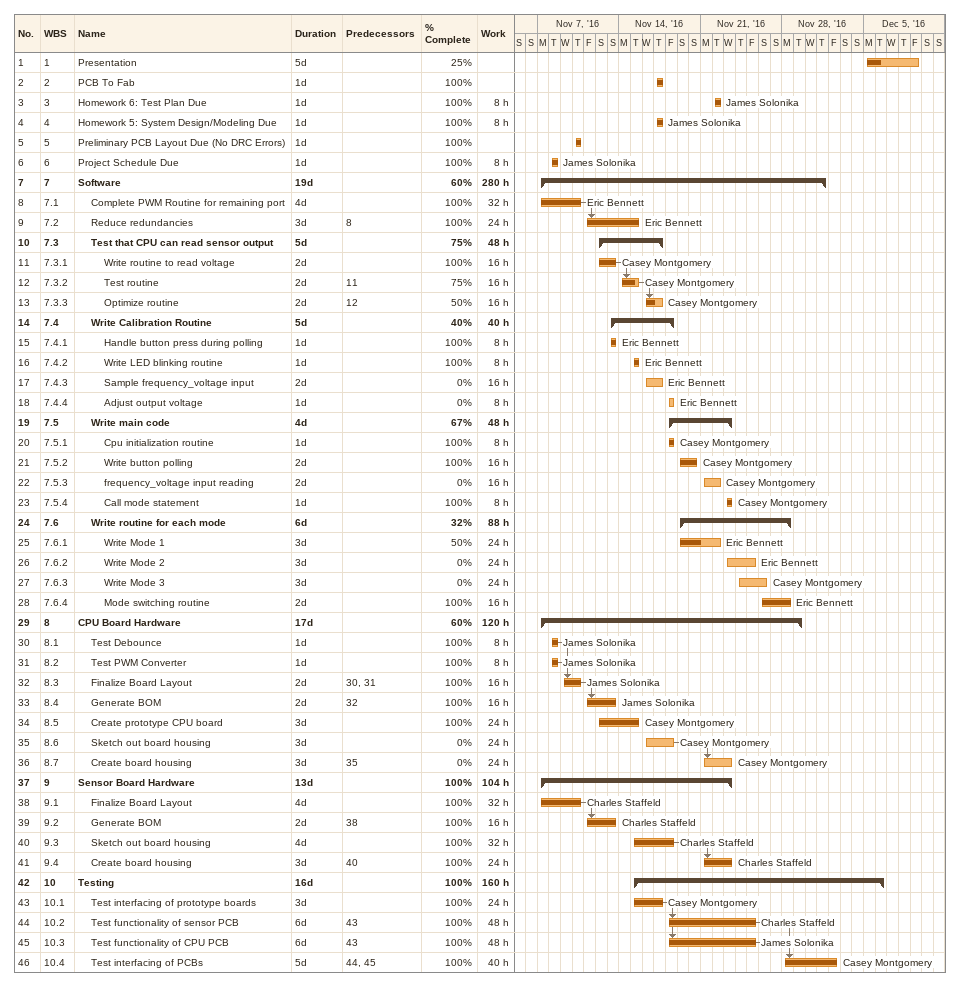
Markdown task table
| ID | WBS | Task | Duration | Start | Finish | Predecessors | Resources | % complete | Work (h) |
|---|---|---|---|---|---|---|---|---|---|
| 1 | 1 | Presentation | 5d | 2016-12-05 | 2016-12-09 |  |  | 25 |  |
| 2 | 2 | PCB To Fab | 1d | 2016-11-17 | 2016-11-17 |  |  | 100 |  |
| 3 | 3 | Homework 6: Test Plan Due | 1d | 2016-11-22 | 2016-11-22 |  | James Solonika | 100 | 8 |
| 4 | 4 | Homework 5: System Design/Modeling Due | 1d | 2016-11-17 | 2016-11-17 |  | James Solonika | 100 | 8 |
| 5 | 5 | Preliminary PCB Layout Due (No DRC Errors) | 1d | 2016-11-10 | 2016-11-10 |  |  | 100 |  |
| 6 | 6 | Project Schedule Due | 1d | 2016-11-08 | 2016-11-08 |  | James Solonika | 100 | 8 |
| 7 | 7 | **Software** | 19d | 2016-11-07 | 2016-12-01 |  |  | 60 | 280 |
| 8 | 7.1 | Complete PWM Routine for remaining port | 4d | 2016-11-07 | 2016-11-10 |  | Eric Bennett | 100 | 32 |
| 9 | 7.2 | Reduce redundancies | 3d | 2016-11-11 | 2016-11-15 | 8 | Eric Bennett | 100 | 24 |
| 10 | 7.3 | **Test that CPU can read sensor output** | 5d | 2016-11-12 | 2016-11-17 |  |  | 75 | 48 |
| 11 | 7.3.1 | Write routine to read voltage | 2d | 2016-11-12 | 2016-11-13 |  | Casey Montgomery | 100 | 16 |
| 12 | 7.3.2 | Test routine | 2d | 2016-11-14 | 2016-11-15 | 11 | Casey Montgomery | 75 | 16 |
| 13 | 7.3.3 | Optimize routine | 2d | 2016-11-16 | 2016-11-17 | 12 | Casey Montgomery | 50 | 16 |
| 14 | 7.4 | **Write Calibration Routine** | 5d | 2016-11-13 | 2016-11-18 |  |  | 40 | 40 |
| 15 | 7.4.1 | Handle button press during polling | 1d | 2016-11-13 | 2016-11-13 |  | Eric Bennett | 100 | 8 |
| 16 | 7.4.2 | Write LED blinking routine | 1d | 2016-11-15 | 2016-11-15 |  | Eric Bennett | 100 | 8 |
| 17 | 7.4.3 | Sample frequency_voltage input | 2d | 2016-11-16 | 2016-11-17 |  | Eric Bennett | 0 | 16 |
| 18 | 7.4.4 | Adjust output voltage | 1d | 2016-11-18 | 2016-11-18 |  | Eric Bennett | 0 | 8 |
| 19 | 7.5 | **Write main code** | 4d | 2016-11-18 | 2016-11-23 |  |  | 67 | 48 |
| 20 | 7.5.1 | Cpu initialization routine | 1d | 2016-11-18 | 2016-11-18 |  | Casey Montgomery | 100 | 8 |
| 21 | 7.5.2 | Write button polling | 2d | 2016-11-19 | 2016-11-20 |  | Casey Montgomery | 100 | 16 |
| 22 | 7.5.3 | frequency_voltage input reading | 2d | 2016-11-21 | 2016-11-22 |  | Casey Montgomery | 0 | 16 |
| 23 | 7.5.4 | Call mode statement | 1d | 2016-11-23 | 2016-11-23 |  | Casey Montgomery | 100 | 8 |
| 24 | 7.6 | **Write routine for each mode** | 6d | 2016-11-19 | 2016-11-28 |  |  | 32 | 88 |
| 25 | 7.6.1 | Write Mode 1 | 3d | 2016-11-19 | 2016-11-22 |  | Eric Bennett | 50 | 24 |
| 26 | 7.6.2 | Write Mode 2 | 3d | 2016-11-23 | 2016-11-25 |  | Eric Bennett | 0 | 24 |
| 27 | 7.6.3 | Write Mode 3 | 3d | 2016-11-24 | 2016-11-26 |  | Casey Montgomery | 0 | 24 |
| 28 | 7.6.4 | Mode switching routine | 2d | 2016-11-26 | 2016-11-28 |  | Eric Bennett | 100 | 16 |
| 29 | 8 | **CPU Board Hardware** | 17d | 2016-11-07 | 2016-11-29 |  |  | 60 | 120 |
| 30 | 8.1 | Test Debounce | 1d | 2016-11-08 | 2016-11-08 |  | James Solonika | 100 | 8 |
| 31 | 8.2 | Test PWM Converter | 1d | 2016-11-08 | 2016-11-08 |  | James Solonika | 100 | 8 |
| 32 | 8.3 | Finalize Board Layout | 2d | 2016-11-09 | 2016-11-10 | 30, 31 | James Solonika | 100 | 16 |
| 33 | 8.4 | Generate BOM | 2d | 2016-11-11 | 2016-11-13 | 32 | James Solonika | 100 | 16 |
| 34 | 8.5 | Create prototype CPU board | 3d | 2016-11-12 | 2016-11-15 |  | Casey Montgomery | 100 | 24 |
| 35 | 8.6 | Sketch out board housing | 3d | 2016-11-16 | 2016-11-18 |  | Casey Montgomery | 0 | 24 |
| 36 | 8.7 | Create board housing | 3d | 2016-11-21 | 2016-11-23 | 35 | Casey Montgomery | 0 | 24 |
| 37 | 9 | **Sensor Board Hardware** | 13d | 2016-11-07 | 2016-11-23 |  |  | 100 | 104 |
| 38 | 9.1 | Finalize Board Layout | 4d | 2016-11-07 | 2016-11-10 |  | Charles Staffeld | 100 | 32 |
| 39 | 9.2 | Generate BOM | 2d | 2016-11-11 | 2016-11-13 | 38 | Charles Staffeld | 100 | 16 |
| 40 | 9.3 | Sketch out board housing | 4d | 2016-11-15 | 2016-11-18 |  | Charles Staffeld | 100 | 32 |
| 41 | 9.4 | Create board housing | 3d | 2016-11-21 | 2016-11-23 | 40 | Charles Staffeld | 100 | 24 |
| 42 | 10 | **Testing** | 16d | 2016-11-15 | 2016-12-06 |  |  | 100 | 160 |
| 43 | 10.1 | Test interfacing of prototype boards | 3d | 2016-11-15 | 2016-11-17 |  | Casey Montgomery | 100 | 24 |
| 44 | 10.2 | Test functionality of sensor PCB | 6d | 2016-11-18 | 2016-11-25 | 43 | Charles Staffeld | 100 | 48 |
| 45 | 10.3 | Test functionality of CPU PCB | 6d | 2016-11-18 | 2016-11-25 | 43 | James Solonika | 100 | 48 |
| 46 | 10.4 | Test interfacing of PCBs | 5d | 2016-11-28 | 2016-12-02 | 44, 45 | Casey Montgomery | 100 | 40 |
